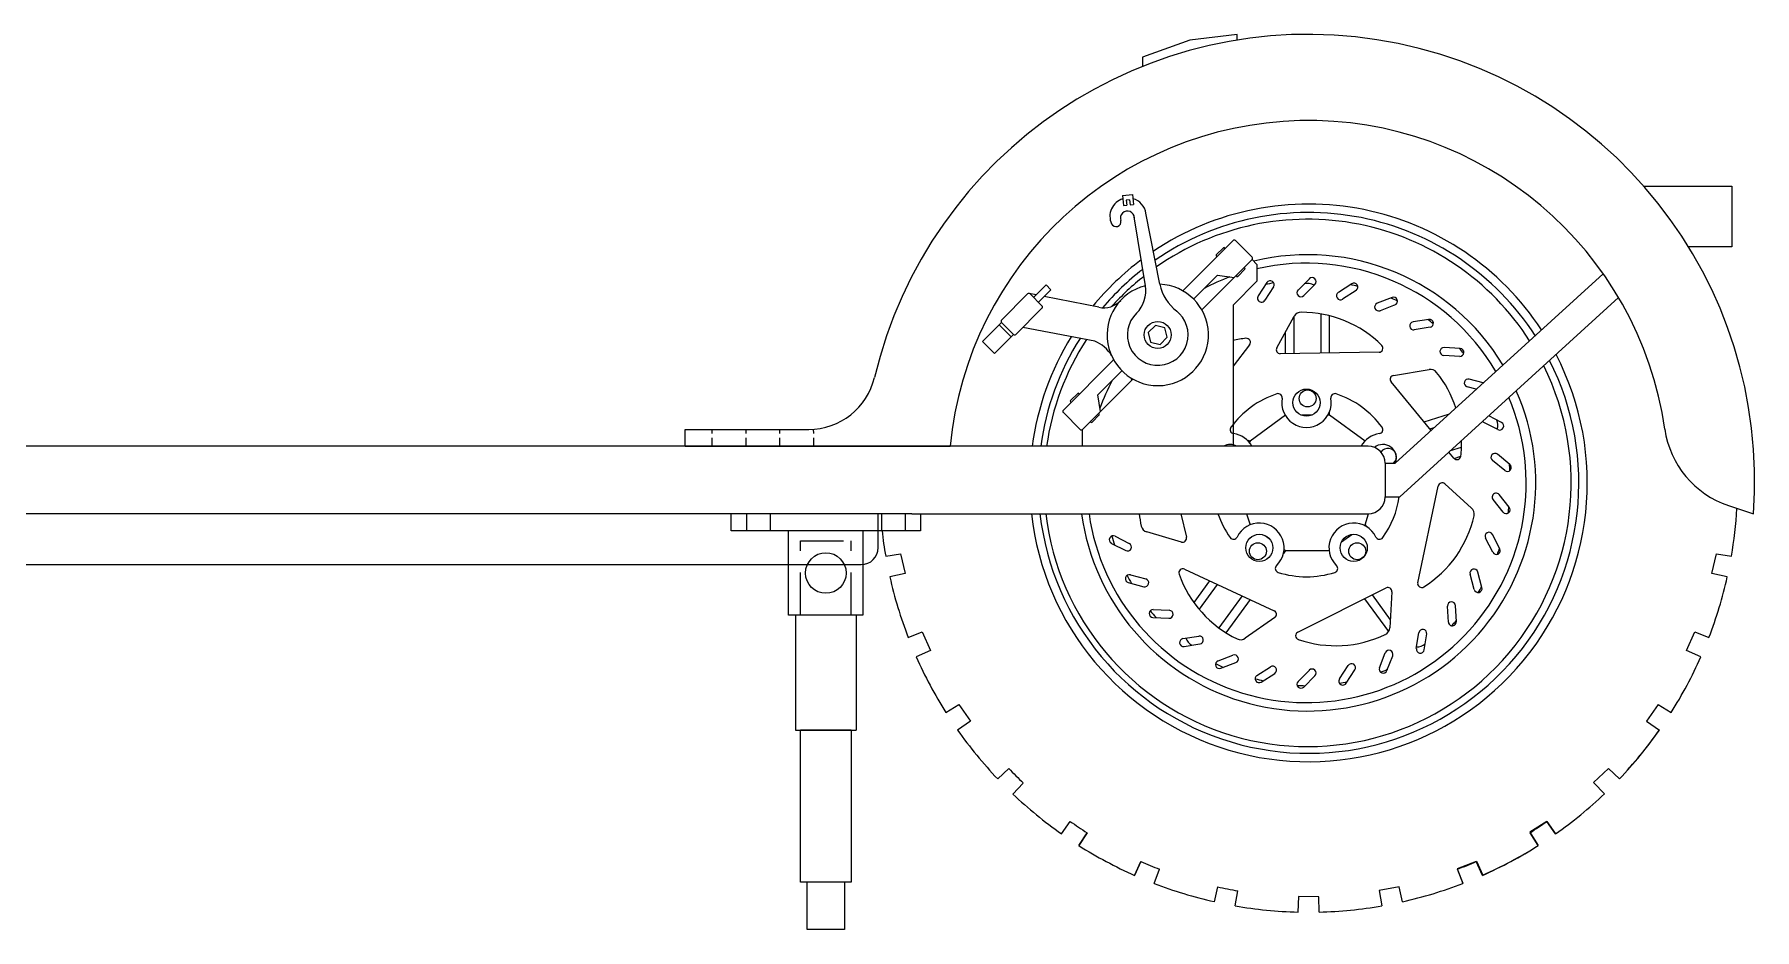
# Model space of a CAD drawing. Header units: millimetres. Extents: x 128 to 2207, y 112 to 1958.
# Drawn here: x 637 to 1146, y 805 to 1070 of the extents above; entities that cross this region are included whole.
import ezdxf

# ---------------------------------------------------------------- set-up
doc = ezdxf.new("R2010")
doc.units = ezdxf.units.MM
doc.linetypes.add('TRAZOS', pattern=[19.05, 12.7, -6.35])
doc.layers.add('01_Contornos', color=7, linetype='Continuous', lineweight=20)
doc.layers.add('02_Ocultas', color=4, linetype='TRAZOS', lineweight=20)

msp = doc.modelspace()

# ---------------------------------------------------------------- linework, layer by layer
at = {"color": 40, "true_color": 0xf8d731}
for p, q in [((1031.21, 948.21), (397.21, 948.21)), ((896.21, 928.21), (397.21, 928.21)), ((886.21, 918.21), (886.21, 928.21)), ((896.21, 928.21), (1031.21, 928.21)), ((888.44, 915.65), (892.87, 916.42)), ((892.87, 916.42), (894.19, 910.56)), ((1132.95, 910.56), (1134.26, 916.43)), ((1134.26, 916.43), (1138.7, 915.66)), ((894.19, 910.56), (889.65, 909.54)), ((1137.48, 909.54), (1132.95, 910.56)), ((895.08, 891.66), (899.28, 893.28)), ((899.28, 893.28), (901.71, 887.78)), ((1125.42, 887.79), (1127.86, 893.28)), ((1127.86, 893.28), (1132.06, 891.66)), ((901.71, 887.78), (897.46, 885.9)), ((1129.67, 885.9), (1125.42, 887.79)), ((906.27, 869.42), (910.07, 871.83)), ((910.07, 871.83), (913.53, 866.91)), ((1117.06, 871.83), (1113.6, 866.92)), ((1117.06, 871.83), (1120.86, 869.42)), ((913.53, 866.91), (909.73, 864.24)), ((1113.6, 866.92), (1117.4, 864.24)), ((921.59, 849.79), (924.85, 852.9)), ((1102.29, 852.9), (1097.93, 848.76)), ((1102.29, 852.9), (1102.29, 852.9)), ((1102.29, 852.9), (1105.55, 849.8)), ((1105.55, 849.8), (1102.29, 852.9)), ((929.16, 848.58), (926.06, 845.32)), ((1097.93, 848.76), (1101.14, 845.39)), ((1097.93, 848.76), (1101.14, 845.39)), ((1101.14, 845.39), (1098.04, 848.65)), ((1098.04, 848.65), (1101.14, 845.39)), ((940.44, 833.53), (943.03, 837.21)), ((1084.1, 837.21), (1079.03, 834)), ((1084.1, 837.21), (1086.7, 833.54)), ((1084.1, 837.21), (1086.7, 833.54)), ((1086.7, 833.54), (1084.1, 837.21)), ((1086.7, 833.54), (1084.1, 837.21)), ((948.03, 833.87), (945.62, 830.07)), ((948.03, 833.87), (945.62, 830.07)), ((945.62, 830.07), (948.03, 833.87)), ((1079.03, 834), (1081.51, 830.07)), ((1081.51, 830.07), (1079.11, 833.87)), ((963.93, 825.38), (962.1, 821.26)), ((962.1, 821.26), (963.93, 825.38)), ((963.93, 825.38), (962.1, 821.26)), ((1063.21, 825.38), (1057.6, 823.21)), ((1065.03, 821.26), (1063.21, 825.38)), ((1063.29, 825.41), (1065.12, 821.3)), ((967.86, 818.88), (969.48, 823.08)), ((1057.6, 823.21), (1059.27, 818.88)), ((1059.28, 818.88), (1057.66, 823.08)), ((986.64, 817.86), (985.65, 813.47)), ((991.86, 812.24), (992.63, 816.67)), ((1010.57, 815.05), (1010.45, 810.41)), ((1016.57, 814.9), (1010.57, 815.05)), ((1016.68, 810.41), (1016.57, 814.9)), ((1040.41, 817.84), (1034.49, 816.82)), ((1034.49, 816.82), (1035.28, 812.24)), ((1041.39, 813.45), (1040.41, 817.84))]:
    msp.add_line(p, q, dxfattribs=at)
for centre, radius, start, end in [((1013.57, 937.37), 82.5, 33.3079, 123.8219), ((1013.57, 937.37), 80, 33.0232, 124.5775), ((1013.57, 937.37), 82.5, 126.8884, 140.6597), ((1013.57, 937.37), 80, 127.8334, 139.6359), ((1013.57, 937.37), 82.5, 148.3764, 172.4451), ((1013.57, 937.37), 80, 147.6949, 172.2076), ((1013.57, 937.37), 82.5, 186.37, 27.3993), ((1013.57, 937.37), 80, 186.5699, 26.921), ((1031.21, 943.21), 5, 0, 90), ((1031.21, 933.21), 5, 270, 0), ((1013.57, 937.37), 127, 350.1574, 356.5999), ((1013.57, 937.37), 127, 186.3985, 189.8446), ((881.21, 918.21), 5, 270, 0), ((1013.57, 937.37), 127, 192.6571, 201.0946), ((1013.57, 937.37), 127, 338.9074, 347.3449), ((1013.57, 937.37), 127, 203.9071, 212.3446), ((1013.57, 937.37), 127, 327.6574, 336.0949), ((1013.57, 937.37), 127, 215.1571, 223.5946), ((1013.57, 937.37), 127, 316.4071, 324.8446), ((1013.57, 937.37), 127, 316.4074, 324.8031), ((1013.57, 937.37), 122.5, 223.5946, 226.4489), ((1013.57, 937.37), 127, 226.4489, 234.8446), ((1013.57, 937.37), 127, 305.1574, 313.5949), ((1013.57, 937.37), 127, 305.1574, 313.5949), ((1013.57, 937.37), 127, 305.1571, 313.5946), ((1013.57, 937.37), 122.5, 234.8446, 237.6571), ((1013.57, 937.37), 122.5, 302.3449, 305.1574), ((1013.57, 937.37), 127, 237.6571, 246.0946), ((1013.57, 937.37), 127, 237.6571, 246.0946), ((1013.57, 937.37), 127, 293.9071, 302.3446), ((1013.57, 937.37), 127, 293.9492, 302.3449), ((1013.57, 937.37), 122.5, 246.0946, 248.9071), ((1013.57, 937.37), 122.5, 291.0949, 293.9492), ((1013.57, 937.37), 127, 248.9071, 257.3028), ((1013.57, 937.37), 122.5, 257.3028, 260.1571), ((1013.57, 937.37), 127, 282.6574, 291.0949), ((1013.57, 937.37), 127, 282.6571, 291.0946), ((1013.57, 937.37), 127, 260.1571, 268.5946), ((1013.57, 937.37), 127, 271.4071, 279.8446)]:
    msp.add_arc(centre, radius, start, end, dxfattribs=at)
at = {"layer": '01_Contornos', "color": 40, "true_color": 0xf8d731}
for p, q in [((992.41, 1070.06), (978.41, 1068.4)), ((992.41, 1068.35), (992.41, 1070.06)), ((978.41, 1068.4), (964.41, 1063.31)), ((964.41, 1063.31), (964.41, 1060.56)), ((1112.72, 1025.19), (1138.82, 1025.19)), ((1138.82, 1025.19), (1138.82, 1007.19)), ((982.01, 988.55), (996.88, 1003.42)), ((996.88, 1003.42), (998.29, 1002.01)), ((1138.82, 1007.19), (1126.02, 1007.19)), ((998.29, 1002.01), (998.29, 997.01)), ((1013.81, 997.78), (1010.47, 994.44)), ((998.29, 997.01), (991.22, 989.93)), ((1001.23, 996.64), (998.65, 992.67)), ((1003.21, 995.35), (1000.64, 991.39)), ((1015.48, 996.11), (1012.14, 992.77)), ((1026.35, 996.29), (1022.39, 993.72)), ((1027.64, 994.31), (1023.67, 991.73)), ((991.22, 989.93), (991.22, 948.21)), ((1038.31, 992.22), (1033.9, 990.53)), ((1039.16, 990.01), (1034.74, 988.32)), ((1004.16, 977.35), (1009.35, 986.66)), ((1009.3, 975.65), (1009.3, 986.55)), ((1017.3, 975.77), (1017.3, 987.36)), ((1019.8, 975.81), (1019.8, 986.82)), ((1049.16, 985.75), (1044.49, 985.01)), ((1049.53, 983.42), (1044.86, 982.68)), ((996.13, 978.25), (991.22, 971.9)), ((1006.8, 975.62), (1006.8, 982.08)), ((1058.43, 977.17), (1053.71, 977.42)), ((1034.43, 976.02), (1005.21, 975.59)), ((1058.31, 974.81), (1053.59, 975.06)), ((946.67, 953.21), (961.56, 968.1)), ((961.07, 968.3), (961.21, 967.76)), ((1049.83, 952.89), (1038.02, 967.27)), ((1038.73, 969.18), (1049.25, 970.93)), ((1065.28, 966.97), (1061.15, 968.08)), ((1063.2, 965.08), (1060.53, 965.79)), ((1019.8, 957.37), (1019.8, 958.45)), ((1047.77, 955.4), (1055.25, 957.83)), ((1070.69, 955.24), (1066.89, 957.18)), ((829.13, 948.21), (829.13, 953.21)), ((829.13, 948.21), (829.13, 953.21)), ((829.13, 953.21), (857.24, 953.21)), ((857.24, 953.21), (865.69, 953.21)), ((946.67, 948.21), (946.67, 953.21)), ((1049.47, 953.33), (1050.77, 953.75)), ((1069.62, 953.14), (1065.41, 955.28)), ((829.13, 948.21), (907.53, 948.21)), ((996.28, 949.73), (995.45, 950)), ((1055.62, 946.92), (1058.84, 947.96)), ((1036.21, 943.21), (1036.21, 933.21)), ((1056.57, 944.69), (1055.12, 946.46)), ((1056.64, 944.62), (1058.65, 945.27)), ((1071.66, 941.02), (1067.98, 943.99)), ((1073.15, 942.85), (1069.47, 945.83)), ((1053.91, 937.06), (1061.83, 929.93)), ((1045.88, 907.85), (1051.97, 936.43)), ((1071.13, 928.73), (1068.16, 932.41)), ((1072.97, 930.22), (1070, 933.9)), ((975.75, 928.21), (977.43, 921.29)), ((1137.86, 930.66), (1145.2, 928.22)), ((956.33, 921.6), (960.54, 919.45)), ((975.96, 919.88), (965.73, 922.87)), ((996.28, 925.01), (996.23, 924.93)), ((1030.31, 925.01), (1030.74, 924.41)), ((1070.17, 917.9), (1068.03, 922.12)), ((955.26, 919.49), (959.47, 917.35)), ((1006.8, 917.37), (1006.14, 916.46)), ((1068.07, 916.83), (1065.92, 921.04)), ((412.21, 913.21), (881.21, 913.21)), ((976.87, 911.85), (1003.39, 899.56)), ((960.23, 907.88), (964.8, 906.66)), ((960.84, 910.17), (965.41, 908.94)), ((984.24, 908.43), (979.59, 902.03)), ((986.55, 907.36), (981.18, 899.97)), ((1010.41, 893.23), (1036.56, 906.3)), ((1062.59, 905.82), (1061.37, 910.39)), ((1064.88, 906.44), (1063.65, 911)), ((993.95, 903.93), (987.06, 894.45)), ((996.26, 902.86), (989.12, 893.04)), ((1030.16, 903.1), (1037.23, 893.37)), ((1032.43, 904.23), (1037.76, 896.89)), ((1038.26, 905.17), (1037.62, 894.53)), ((1057.31, 896.32), (1057.06, 901.04)), ((967.52, 897.56), (972.24, 897.32)), ((967.64, 899.92), (972.36, 899.68)), ((1003.57, 897.52), (994.85, 891.39)), ((1054.95, 896.2), (1054.7, 900.92)), ((976.42, 891.32), (981.08, 892.06)), ((1045.47, 888.37), (1046.21, 893.04)), ((1047.81, 888), (1048.55, 892.67)), ((976.79, 888.98), (981.45, 889.72)), ((986.79, 884.72), (991.2, 886.42)), ((1034.58, 882.68), (1036.27, 887.1)), ((1036.78, 881.84), (1038.48, 886.25)), ((987.64, 882.51), (992.05, 884.21)), ((998.31, 880.43), (1002.27, 883)), ((999.59, 878.45), (1003.56, 881.02)), ((1010.47, 878.62), (1013.81, 881.97)), ((1022.73, 879.39), (1025.31, 883.35)), ((1024.72, 878.1), (1027.29, 882.06)), ((1012.14, 876.95), (1015.48, 880.29))]:
    msp.add_line(p, q, dxfattribs=at)
at = {"layer": '01_Contornos', "color": 244, "true_color": 0x991b1e}
for p, q in [((958.5, 1022.42), (961.49, 1022.69)), ((958.5, 1022.42), (958.77, 1019.43)), ((958.77, 1019.43), (959.77, 1019.52)), ((960.63, 1021.1), (959.63, 1021.01)), ((959.63, 1021.01), (959.77, 1019.52)), ((960.63, 1021.1), (960.77, 1019.61)), ((960.77, 1019.61), (961.76, 1019.7)), ((961.49, 1022.69), (961.76, 1019.7)), ((954.94, 1015.02), (954.93, 1015.02)), ((965.28, 995.69), (961.98, 1016.13)), ((969.54, 996.14), (965.46, 1017.14)), ((991.22, 1009.08), (976.34, 994.2)), ((996.88, 1004.13), (991.93, 1009.08)), ((988.39, 1006.95), (986.27, 1004.83)), ((991.58, 998.12), (996.88, 1003.42)), ((979.55, 991.75), (986.63, 998.82)), ((986.63, 998.82), (991.58, 998.12)), ((992.64, 998.47), (994.76, 1000.59)), ((1039.21, 943.21), (1100.73, 999.27)), ((930.45, 993.28), (922.72, 985.54)), ((933, 993), (930.9, 993.41)), ((934.69, 989.74), (931.16, 993.28)), ((935.94, 995.94), (932.22, 992.22)), ((937.35, 994.52), (933.63, 990.8)), ((937.35, 994.52), (935.94, 995.94)), ((926.96, 981.3), (934.69, 989.03)), ((951.52, 989.32), (935.36, 992.53)), ((1105.31, 992.18), (1040.59, 933.21)), ((922.72, 984.84), (917.06, 979.18)), ((922.01, 984.13), (925.55, 980.6)), ((922.72, 984.84), (926.25, 981.3)), ((950.32, 979.29), (929.02, 983.36)), ((966.12, 981.85), (968.24, 983.97)), ((971.07, 983.27), (968.24, 983.97)), ((971.78, 980.44), (971.07, 983.27)), ((920.6, 975.65), (917.06, 979.18)), ((925.55, 980.6), (920.6, 975.65)), ((925.55, 980.6), (926.25, 981.3)), ((966.12, 981.85), (966.83, 979.02)), ((966.83, 979.02), (969.65, 978.32)), ((969.65, 978.32), (971.78, 980.44)), ((955.9, 973.75), (941.02, 958.87)), ((958.34, 970.54), (951.27, 963.47)), ((943.14, 961.7), (945.26, 963.82)), ((951.98, 958.52), (951.27, 963.47)), ((941.02, 958.87), (943.49, 961.35)), ((941.02, 958.16), (945.97, 953.21)), ((946.67, 953.21), (951.98, 958.52)), ((951.62, 957.46), (949.5, 955.34)), ((1036.21, 943.21), (1038.21, 943.21)), ((1038.21, 943.21), (1039.21, 943.21)), ((1036.21, 933.21), (1040.59, 933.21)), ((842.73, 923.21), (842.73, 928.21)), ((898.73, 928.21), (898.73, 923.21)), ((898.73, 923.21), (842.73, 923.21)), ((859.73, 898.21), (859.73, 923.21)), ((881.73, 923.21), (881.73, 898.21)), ((881.73, 898.21), (859.73, 898.21)), ((861.73, 898.21), (861.73, 864.21)), ((879.73, 898.21), (879.73, 864.21)), ((861.73, 864.21), (879.73, 864.21)), ((878.23, 864.21), (863.23, 864.21)), ((863.23, 819.21), (863.23, 864.21)), ((878.23, 864.21), (878.23, 819.21)), ((878.23, 819.21), (863.23, 819.21)), ((865.23, 805.21), (865.23, 819.21)), ((876.23, 819.21), (876.23, 805.21)), ((876.23, 805.21), (865.23, 805.21))]:
    msp.add_line(p, q, dxfattribs=at)
at = {"layer": '01_Contornos', "color": 40, "linetype": 'TRAZOS', "ltscale": 0.2, "true_color": 0xf8d731}
for p, q in [((837.13, 948.21), (837.13, 953.21)), ((847.13, 948.21), (847.13, 953.21)), ((857.13, 948.21), (857.13, 953.21)), ((867.14, 948.21), (867.13, 953.27))]:
    msp.add_line(p, q, dxfattribs=at)
at = {"layer": '01_Contornos', "color": 40, "true_color": 0xf8d731}
for points in [[(1006.8, 957.37), (996.28, 949.73), (996.13, 949.25)], [(1014.4, 957.37), (1011.54, 957.37)], [(1030.31, 949.73), (1019.8, 957.37), (1019.27, 957.37)], [(995.24, 928.21), (996.28, 925.01), (996.33, 924.97)], [(1030.02, 924.8), (1030.31, 925.01), (1031.36, 928.23)], [(1000.71, 921.79), (1001.95, 920.89)], [(1023.34, 919.94), (1026.34, 922.12)], [(1006.32, 917.71), (1006.8, 917.37), (1019.8, 917.37)]]:
    msp.add_lwpolyline(points, dxfattribs=at)
at = {"layer": '01_Contornos', "color": 244, "true_color": 0x991b1e}
for centre, radius in [((968.95, 981.15), 4), ((870.73, 910.71), 6)]:
    msp.add_circle(centre, radius, dxfattribs=at)
at = {"layer": '01_Contornos', "color": 40, "true_color": 0xf8d731}
for centre, radius in [((1012.97, 961.12), 4.02), ((1013.3, 962.37), 2.5), ((999.01, 918.15), 4.02), ((1026.94, 918.15), 4.02), ((998.6, 917.14), 2.5), ((1027.99, 917.14), 2.5)]:
    msp.add_circle(centre, radius, dxfattribs=at)
for centre, radius, start, end in [((1013.57, 938.06), 132, 355.7249, 166.6263), ((1013.57, 938.06), 106.52, 8.1932, 174.5277), ((1013.3, 937.37), 78, 32.647, 125.0074), ((1013.3, 937.37), 67.5, 31.1212, 103.6718), ((1013.3, 937.37), 78, 128.4156, 137.9359), ((1012.97, 937.37), 65, 110.3915, 117.7782), ((1012.97, 937.37), 65, 30.4874, 103.0528), ((1014.64, 996.95), 1.18, 315, 135), ((999.65, 992.03), 1.18, 147, 327), ((1013.3, 937.37), 60, 99.6143, 101.9661), ((1002.22, 995.99), 1.18, 327, 147), ((1011.3, 993.61), 1.18, 135, 315), ((1013.3, 992.37), 4, 61.0248, 105.1077), ((1023.03, 992.72), 1.18, 123, 303), ((1013.3, 937.37), 60, 75.6572, 77.8378), ((1027, 995.3), 1.18, 303, 123), ((1011.41, 985.51), 2.36, 90.1001, 150.8403), ((1011.47, 954.19), 33.68, 45.0829, 90.1001), ((1034.32, 989.42), 1.18, 111, 291), ((1013.3, 937.37), 60, 63.6639, 65.7566), ((1038.73, 991.12), 1.18, 291, 111), ((1044.68, 983.85), 1.18, 99, 279), ((1013.3, 937.37), 60, 51.6596, 53.6687), ((1049.35, 984.59), 1.18, 279, 99), ((1013.3, 937.37), 78, 147.0757, 172.0065), ((998.88, 946.68), 33.68, 96.5115, 103.1497), ((995.2, 978.97), 1.18, 322.2689, 96.5993), ((1005.19, 976.77), 1.18, 150.8403, 270.8403), ((1034.41, 977.2), 1.18, 270.8403, 45.1708), ((1053.65, 976.24), 1.18, 87, 267), ((1013.3, 937.37), 60, 39.6434, 41.578), ((1058.37, 975.99), 1.18, 267, 87), ((865.69, 973.21), 20, 270, 346.6263), ((1013.3, 937.37), 78, 186.7391, 26.3769), ((1012.97, 937.37), 65, 152.2218, 160.13), ((962.21, 968.61), 1.18, 189.8299, 195), ((1038.93, 968.02), 1.18, 99.4118, 219.4118), ((1049.64, 968.6), 2.36, 38.6715, 99.4118), ((1025.19, 949.03), 33.68, 18.2477, 38.6715), ((1060.84, 966.93), 1.18, 75, 255), ((1013.3, 937.37), 67.5, 187.7935, 23.8104), ((1012.97, 937.37), 65, 188.0952, 22.8664), ((1012.97, 937.37), 27.77, 108.3675, 143.6325), ((1004.59, 962.6), 1.18, 349.972, 108.3675), ((1012.97, 961.12), 7.33, 169.972, 10.028), ((1021.35, 962.6), 1.18, 71.6325, 190.028), ((1012.97, 937.37), 27.77, 36.3675, 71.6325), ((991.56, 953.14), 1.18, 143.6325, 262.028), ((990.38, 944.71), 7.33, 28.5884, 82.028), ((1035.56, 944.71), 7.33, 97.972, 151.4116), ((1034.38, 953.14), 1.18, 277.972, 36.3675), ((1065.94, 956.34), 1.18, 222.9882, 243), ((1065.6, 954.36), 4, 343.4845, 23.6211), ((1070.15, 954.19), 1.18, 243, 63), ((1146.71, 957.23), 28, 188.1932, 251.5731), ((990.38, 944.71), 4.02, 60.7605, 119.2395), ((1035.56, 944.71), 4.02, 339.9917, 128.4191), ((1037.07, 945.09), 2.5, 311.2826, 146.25), ((1025.19, 949.03), 33.68, 353.6544, 1.4032), ((1057.48, 945.44), 1.18, 219.4118, 353.7422), ((1068.73, 944.91), 1.18, 51, 231), ((1072.4, 941.93), 1.18, 231, 51), ((1013.3, 937.37), 60, 3.5161, 5.328), ((1053.12, 936.19), 1.18, 47.9832, 167.9832), ((1012.97, 937.37), 27.77, 324.3675, 351.3995), ((1069.08, 933.15), 1.18, 39, 219), ((996.91, 932.16), 33.68, 186.723, 192.9572), ((1012.97, 937.37), 27.77, 199.2431, 215.6325), ((1029.71, 935.09), 33.68, 302.2258, 347.2429), ((1060.25, 928.18), 2.36, 347.2429, 47.9832), ((1072.05, 929.48), 1.18, 219, 39), ((1013.3, 937.37), 60, 351.4493, 353.2642), ((955.79, 920.55), 1.18, 63, 243), ((1013.3, 937.37), 60, 195.1793, 197.7983), ((966.39, 925.13), 2.36, 192.9572, 253.6975), ((991.36, 921.88), 1.18, 215.6325, 334.028), ((999.01, 918.15), 7.33, 313.972, 154.028), ((1026.94, 918.15), 7.33, 25.972, 226.028), ((1034.59, 921.88), 1.18, 205.972, 324.3675), ((1066.97, 921.58), 1.18, 27, 207), ((960, 918.4), 1.18, 243, 63), ((976.29, 921.01), 1.18, 253.6975, 13.6975), ((1069.12, 917.37), 1.18, 207, 27), ((1013.3, 937.37), 60, 339.3743, 341.215), ((976.37, 910.78), 1.18, 65.1261, 199.4565), ((1004.92, 912.03), 1.18, 133.972, 252.3675), ((1021.03, 912.03), 1.18, 287.6325, 46.028), ((1062.51, 910.7), 1.18, 15, 195), ((960.54, 909.03), 1.18, 75, 255), ((1013.3, 937.37), 60, 207.1212, 209.7133), ((965.11, 907.8), 1.18, 255, 75), ((1007.03, 921.56), 33.68, 199.3686, 244.3858), ((1012.97, 937.37), 27.77, 252.3675, 287.6325), ((1037.08, 905.24), 1.18, 356.5546, 116.5546), ((1047.04, 907.6), 1.18, 167.9832, 302.3136), ((1063.74, 906.13), 1.18, 195, 15), ((1013.3, 937.37), 60, 327.2955, 329.1827), ((1055.88, 900.98), 1.18, 3, 183), ((967.58, 898.74), 1.18, 87, 267), ((1013.3, 937.37), 60, 219.0713, 221.6235), ((972.3, 898.5), 1.18, 267, 87), ((1002.89, 898.49), 1.18, 305.1261, 65.1261), ((1056.13, 896.26), 1.18, 183, 3), ((1013.3, 937.37), 60, 315.2178, 317.1686), ((976.6, 890.15), 1.18, 99, 279), ((980.97, 892.87), 4, 200.8962, 241.8492), ((981.27, 890.89), 1.18, 279, 99), ((993.49, 893.32), 2.36, 244.3858, 305.1261), ((1010.94, 892.18), 1.18, 116.5546, 250.885), ((1021.63, 922.87), 33.68, 250.7972, 295.8143), ((1035.27, 894.67), 2.36, 295.8143, 356.5546), ((1047.38, 892.85), 1.18, 351, 171), ((991.63, 885.31), 1.18, 291, 111), ((1037.37, 886.67), 1.18, 339, 159), ((1046.64, 888.18), 1.18, 171, 351), ((1045.62, 892.87), 4, 268.9807, 307.8653), ((987.21, 883.62), 1.18, 111, 291), ((1013.3, 937.37), 60, 243.0088, 245.4453), ((1002.92, 882.01), 1.18, 303, 123), ((1014.64, 881.13), 1.18, 315, 135), ((1026.3, 882.71), 1.18, 327, 147), ((1035.68, 882.26), 1.18, 159, 339), ((1013.3, 937.37), 60, 291.0863, 293.1966), ((998.95, 879.44), 1.18, 123, 303), ((1013.3, 937.37), 60, 255.0014, 257.3647), ((1011.3, 877.79), 1.18, 135, 315), ((1013.3, 937.37), 60, 267.012, 269.2944), ((1023.73, 878.74), 1.18, 147, 327), ((1013.3, 937.37), 60, 279.0406, 281.2376)]:
    msp.add_arc(centre, radius, start, end, dxfattribs=at)
at = {"layer": '01_Contornos', "color": 244, "true_color": 0x991b1e}
for centre, radius, start, end in [((960.16, 1016.28), 5.37, 106.9452, 204.6493), ((960.19, 1016.29), 5.34, 9.1417, 74.6443), ((956.61, 1014.65), 1.47, 204.6493, 12.4173), ((959.97, 1015.72), 2.06, 0.4429, 201.3984), ((986.45, 1004.66), 0.25, 135, 315), ((988.57, 1006.78), 0.25, 315, 135), ((992.46, 998.65), 0.25, 135, 315), ((994.58, 1000.77), 0.25, 315, 135), ((930.8, 992.92), 0.5, 45, 135), ((968.96, 981.15), 15, 104.1961, 87.7664), ((956.26, 994.13), 9.16, 314.3068, 9.7968), ((982.81, 998.94), 13.56, 191.9477, 232.5031), ((934.34, 989.39), 0.5, 315, 45), ((952.93, 996.08), 6.91, 258.2419, 317.0317), ((968.95, 981.15), 9, 134.3063, 53.0937), ((923.07, 985.19), 0.5, 135, 225), ((926.61, 981.66), 0.5, 225, 315), ((946.68, 970.07), 9.91, 29.8717, 68.4421), ((946.33, 969.78), 10.36, 22.5336, 23.0584), ((945.44, 963.64), 0.25, 315, 135), ((943.32, 961.52), 0.25, 135, 315), ((951.45, 957.63), 0.25, 315, 135), ((949.33, 955.51), 0.25, 135, 315)]:
    msp.add_arc(centre, radius, start, end, dxfattribs=at)
at = {"layer": '01_Contornos', "color": 244, "lineweight": 20, "ltscale": 0.05, "true_color": 0x991b1e}
for centre, start, end in [((991.58, 1008.72), 45, 135), ((996.52, 1003.77), 315, 45), ((941.37, 958.52), 135, 225), ((946.32, 953.57), 225, 315)]:
    msp.add_arc(centre, 0.5, start, end, dxfattribs=at)
at = {"layer": '02_Ocultas', "color": 244, "true_color": 0x991b1e}
for p, q in [((847.23, 928.21), (847.23, 923.21)), ((854.23, 928.21), (854.23, 923.21)), ((887.23, 928.21), (887.23, 923.21)), ((894.23, 928.21), (894.23, 923.21)), ((863.23, 898.21), (863.23, 920.21)), ((863.23, 920.21), (878.23, 920.21)), ((878.23, 898.21), (878.23, 920.21))]:
    msp.add_line(p, q, dxfattribs=at)
at = {"layer": '02_Ocultas', "color": 244, "lineweight": 20, "ltscale": 0.05, "true_color": 0x991b1e}
msp.add_arc((968.95, 981.15), 15, 35.639, 35.7262, dxfattribs=at)

doc.saveas('drawing.dxf')
